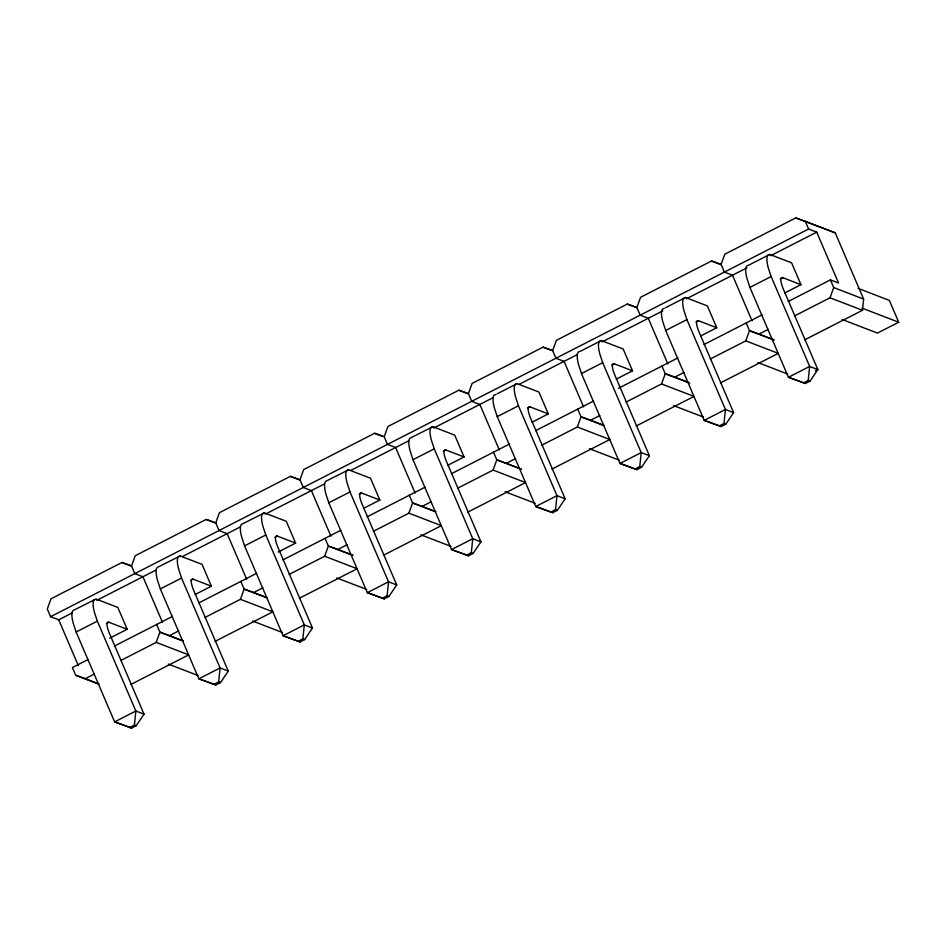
<?xml version="1.0" encoding="UTF-8"?>
<svg xmlns="http://www.w3.org/2000/svg" width="946" height="946" viewBox="0 0 946 946"><rect width="100%" height="100%" fill="white"/><g stroke="black" fill="none" stroke-linecap="round" stroke-linejoin="round"><path stroke-width="1.42" d="M94.695 599.658L73.031 610.548A34.056 8.408 62.9 0 0 73.197 623.083L76.118 631.999L114.643 721.881L129.779 727.403L134.427 725.026L135.857 711.025L97.343 621.144L94.411 612.228A34.056 8.408 62.9 0 1 94.245 599.693L95.936 599.019L117.812 607.427L127.166 629.267L109.689 638.207M180.166 555.941L157.249 567.47A34.056 8.408 62.9 0 0 157.414 580.004L160.335 588.92L198.861 678.802L214.009 684.325L218.644 681.948L220.087 667.947L181.561 578.077L178.64 569.149A34.056 8.408 62.9 0 1 178.475 556.615L180.166 555.941L202.03 564.348L211.396 586.201L195.172 594.49M264.395 512.874L241.478 524.391A34.056 8.408 62.9 0 0 241.644 536.926L244.565 545.854L283.091 635.736L298.226 641.258L302.874 638.881L304.305 624.88L265.791 534.998L262.858 526.071A34.056 8.408 62.9 0 1 262.692 513.536L264.395 512.874L286.26 521.27L295.625 543.122L278.148 552.062M348.613 469.795L325.696 481.325A34.056 8.408 62.9 0 0 325.862 493.859L328.794 502.775L367.308 592.657L382.456 598.179L387.103 595.803L388.534 581.802L350.008 491.92L347.087 483.004A34.056 8.408 62.9 0 1 346.922 470.469L348.613 469.795L370.477 478.203L379.843 500.044L363.619 508.345M432.842 426.717L409.925 438.246A34.056 8.408 62.9 0 0 410.091 450.781L413.012 459.697L451.538 549.579L466.674 555.101L471.321 552.724L472.752 538.723L434.238 448.853L431.305 439.925A34.056 8.408 62.9 0 1 431.14 427.391L432.842 426.717L454.707 435.125L464.072 456.977L447.836 465.266M495.846 394.494L494.143 395.168A34.056 8.408 62.9 0 0 494.309 407.702L497.241 416.63L535.755 506.5L550.903 512.034L555.55 509.658L556.981 495.657L518.455 405.775L515.535 396.847A34.056 8.408 62.9 0 1 515.369 384.313L517.06 383.65L538.924 392.046L548.29 413.899L532.066 422.2M579.129 351.581L578.373 352.101A34.056 8.408 62.9 0 0 578.538 364.624L581.459 373.552L619.985 463.434L635.133 468.956L639.768 466.579L641.199 452.578L602.685 362.696L599.764 353.78A34.056 8.408 62.9 0 1 599.587 341.246L601.289 340.572L623.154 348.979L632.519 370.82L616.284 379.121M664.293 308.349L662.59 309.023A34.056 8.408 62.9 0 0 662.756 321.557L665.688 330.473L704.202 420.355L719.35 425.877L723.997 423.501L725.428 409.5L686.902 319.618L683.982 310.702A34.056 8.408 62.9 0 1 683.816 298.167L685.507 297.493L707.372 305.901L716.737 327.754L700.513 336.043M747.577 265.436L746.82 265.944A34.056 8.408 62.9 0 0 746.985 278.479L749.906 287.407L788.432 377.277L803.58 382.811L808.215 380.434L809.658 366.433L771.132 276.551L768.211 267.623A34.056 8.408 62.9 0 1 768.046 255.089L769.737 254.427L791.601 262.822L800.966 284.675L784.731 292.976M804.656 339.851L862.48 310.276L863.627 299.078L835.235 232.846L805.318 221.34L795.763 217.911L724.802 254.202L721.089 264.419L724.388 272.105L732.5 275.227L752.011 320.729M162.44 622.255L142.941 576.741L134.817 573.619L131.529 565.945L135.231 555.728L206.193 519.437L215.747 522.866L219.034 530.552L227.158 533.674L246.67 579.177M120.721 660.533L156.208 642.393L159.909 632.165L156.622 624.49M215.747 522.866L219.448 512.649L290.41 476.358L299.977 479.788L303.264 487.474L311.388 490.596L330.887 536.11M204.951 617.466L240.426 599.315L244.139 589.098L240.84 581.412M299.977 479.788L303.678 469.571L374.64 433.28L384.194 436.721L387.493 444.395L395.605 447.517L415.117 493.032M289.169 574.388L324.655 556.236L328.357 546.019L325.069 538.345M384.194 436.721L387.907 426.504L458.857 390.213L468.424 393.642L471.711 401.329L479.835 404.45L499.334 449.953M373.398 531.309L408.873 513.17L412.586 502.941L409.287 495.266M468.424 393.642L472.125 383.426L543.087 347.135L552.641 350.564L555.941 358.25L564.053 361.372L583.564 406.886M457.616 488.231L493.103 470.091L496.804 459.874L493.516 452.188M552.641 350.564L556.354 340.347L627.304 304.056L636.871 307.497L640.158 315.172L648.282 318.294L667.781 363.808M541.845 445.164L577.32 427.013L581.033 416.796L577.734 409.121M636.871 307.497L640.572 297.281L711.534 260.99L721.089 264.419M626.063 402.085L661.55 383.946L665.251 373.717L661.963 366.043M710.292 359.007L745.767 340.867L749.48 330.651L746.181 322.964M794.51 315.94L829.997 297.789L833.698 287.572L830.411 279.886L788.302 301.431M144.04 714.171L135.857 711.025L114.643 721.881L131.577 728.089L136.212 725.712L144.04 714.171L109.665 633.95A15.373 3.796 62.9 0 1 108.92 622.255L106.425 623.532M228.27 671.092L220.087 667.947L198.861 678.802L215.794 685.01L220.442 682.645L228.27 671.092L193.883 590.872A15.373 3.796 62.9 0 1 193.15 579.189L190.654 580.466M312.487 628.026L304.305 624.88L283.091 635.736L300.024 641.944L304.659 639.567L312.487 628.026L278.112 547.793A15.373 3.796 62.9 0 1 277.367 536.11L274.872 537.387M396.717 584.947L388.534 581.802L367.308 592.657L384.242 598.865L388.889 596.488L396.717 584.947L362.33 504.726A15.373 3.796 62.9 0 1 361.597 493.032L359.102 494.309M480.946 541.869L472.752 538.723L451.538 549.579L468.471 555.787L473.106 553.422L480.946 541.869L446.559 461.648A15.373 3.796 62.9 0 1 445.814 449.965L443.319 451.23M565.164 498.802L556.981 495.657L535.755 506.5L552.689 512.72L557.336 510.343L565.164 498.802L530.777 418.57A15.373 3.796 62.9 0 1 530.044 406.886L527.549 408.164M649.394 455.724L641.199 452.578L619.985 463.434L636.918 469.642L641.565 467.265L649.394 455.724L615.006 375.503A15.373 3.796 62.9 0 1 614.261 363.808L611.766 365.085M733.611 412.645L725.428 409.5L704.202 420.355L721.136 426.563L725.783 424.198L733.611 412.645L699.224 332.424A15.373 3.796 62.9 0 1 698.491 320.729L695.996 322.007M815.346 370.856L817.841 369.579L809.658 366.433L788.432 377.277L805.365 383.497L810.013 381.12L817.841 369.579L783.454 289.346A15.373 3.796 62.9 0 1 782.72 277.663L780.214 278.94M131.529 565.945L121.963 562.503L51.001 598.794L47.3 609.023L50.587 616.697L58.711 619.819L78.222 665.334M50.587 616.697L808.605 229.027L816.729 232.148L838.534 283.008L830.411 279.886M497.088 393.867L517.06 383.65M580.064 351.427L601.289 340.572M665.535 307.71L685.507 297.493M748.511 265.27L769.737 254.427M58.711 619.819L71.872 613.091M96.87 600.296L156.102 570.012M182.412 556.555L240.319 526.934M265.329 514.151L324.549 483.867M350.86 470.399L408.767 440.789M433.776 428.006L492.996 397.71M519.307 384.253L577.214 354.644M602.224 341.849L662.756 310.891M686.441 298.782L746.985 267.813M770.671 255.704L816.729 232.148M76.118 631.999L97.343 621.144M160.335 588.92L181.561 578.077M244.565 545.854L265.791 534.998M328.794 502.775L350.008 491.92M413.012 459.697L434.238 448.853M497.241 416.63L518.455 405.775M581.459 373.552L602.685 362.696M665.688 330.473L686.902 319.618M749.906 287.407L771.132 276.551M88.191 659.492L72.393 667.569L75.68 675.243L98.81 684.135M114.501 646.023L172.409 616.414M198.731 602.957L256.638 573.335M282.949 559.878L340.856 530.268M367.178 516.8L425.085 487.19M451.396 473.733L509.303 444.112M535.625 430.655L593.532 401.045M618.53 388.25L677.75 357.966M704.072 344.498L761.979 314.888M75.68 675.243L85.246 678.684L94.446 673.978M183.027 641.057L159.909 632.165L169.464 635.606L178.664 630.899M267.257 597.978L244.139 589.098L253.694 592.527L262.893 587.833M352.834 555.432L328.357 546.019L337.911 549.46L347.111 544.754M435.704 511.833L412.586 502.941L422.141 506.382L431.341 501.676M521.293 469.275L496.804 459.874L506.358 463.304L515.558 458.597M604.151 425.688L581.033 416.796L590.588 420.237L599.788 415.531M689.74 383.13L665.251 373.717L674.805 377.158L684.005 372.452M773.958 340.052L749.48 330.651L759.035 334.08L768.235 329.374M130.867 684.443L188.68 654.869L156.208 642.393M215.085 641.364L272.909 611.802L240.426 599.315M299.314 598.298L357.127 568.723L324.655 556.236M383.532 555.219L441.356 525.645L408.873 513.17M467.762 512.141L525.586 482.578L493.103 470.091M551.979 469.074L609.803 439.5L577.32 427.013M636.209 425.996L694.033 396.421L661.55 383.946M720.438 382.917L778.251 353.355L745.767 340.867M858.022 288.353L889.335 300.39L898.7 322.231L877.474 333.087L842.07 319.476M835.235 232.846L795.763 217.911M833.698 287.572L863.627 299.078M782.72 277.663L800.966 284.675M861.936 308.1L898.7 322.231M829.997 297.789L862.48 310.276M711.534 260.99L721.006 264.62M759.035 334.08L773.923 339.803M698.491 320.729L716.737 327.754M627.304 304.056L636.788 307.698M808.215 380.434L810.013 381.12M757.852 362.555L787.805 374.072M803.58 382.811L805.365 383.497M674.805 377.158L688.345 382.361M614.261 363.808L632.519 370.82M543.087 347.135L551.211 350.257M723.997 423.501L725.783 424.198M673.623 405.633L703.588 417.139M719.35 425.877L721.136 426.563M590.588 420.237L604.116 425.428M530.044 406.886L548.29 413.899M458.857 390.213L468.341 393.843M639.768 466.579L641.565 467.265M589.405 448.711L619.358 460.217M635.133 468.956L636.918 469.642M506.358 463.304L521.246 469.027M445.814 449.965L464.072 456.977M374.64 433.28L382.763 436.402M555.55 509.658L557.336 510.343M505.176 491.778L535.14 503.296M550.903 512.034L552.689 512.72M422.141 506.382L435.668 511.585M361.597 493.032L379.843 500.044M290.41 476.358L299.882 480M471.321 552.724L473.106 553.422M420.958 534.857L450.911 546.362M466.674 555.101L468.471 555.787M337.911 549.46L352.799 555.172M277.367 536.11L295.625 543.122M206.193 519.437L215.664 523.079M387.103 595.803L388.889 596.488M336.729 577.935L366.693 589.441M382.456 598.179L384.242 598.865M253.694 592.527L267.221 597.73M193.15 579.189L211.396 586.201M121.963 562.503L131.435 566.146M302.874 638.881L304.659 639.567M252.511 621.002L282.464 632.519M298.226 641.258L300.024 641.944M169.464 635.606L183.004 640.809M108.92 622.255L127.166 629.267M218.644 681.948L220.442 682.645M168.282 664.08L198.234 675.586M214.009 684.325L215.794 685.01M85.246 678.684L98.774 683.887M134.427 725.026L136.212 725.712M129.779 727.403L131.577 728.089M805.318 221.34L808.605 229.027"/></g></svg>
